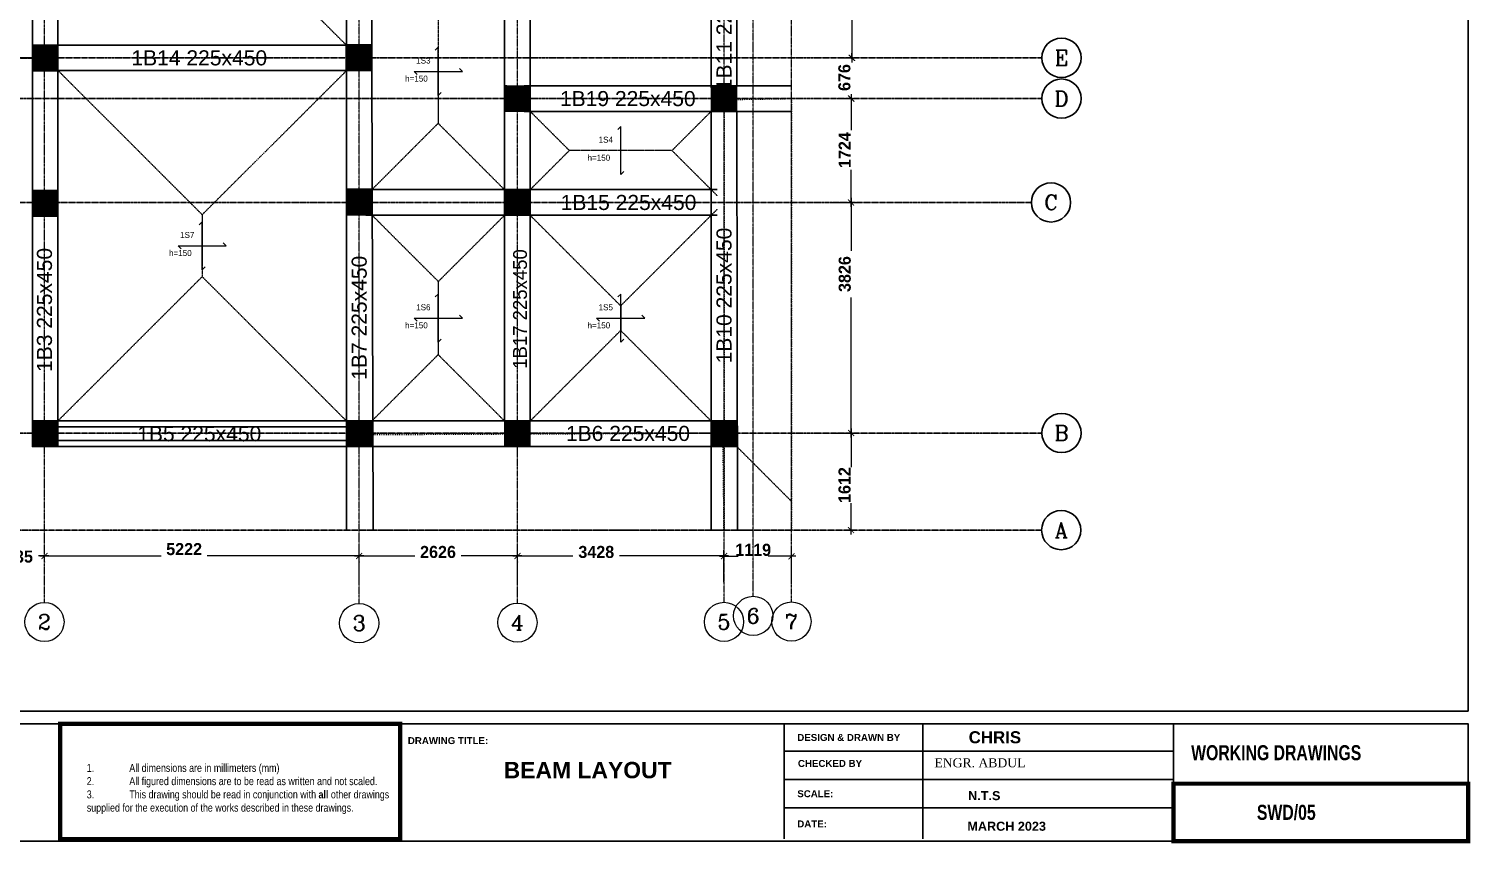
# Model space of a CAD drawing. Header units: inches. Extents: x 23 to 2032867, y 13 to 664695.
# Drawn here: x 1876628 to 1900542, y 347051 to 360565 of the extents above; entities that cross this region are included whole.
import ezdxf
from ezdxf.enums import TextEntityAlignment as Align

# ---------------------------------------------------------------- set-up
doc = ezdxf.new("R2010")
doc.units = ezdxf.units.IN
doc.header["$MEASUREMENT"] = 0
for name, pattern in [('ACAD_ISO03W100', [30, 12, -18]), ('CENTER2', [0.7, 0.5, -0.1, 0, -0.1]), ('DASHDOT2', [0.5, 0.25, -0.125, 0, -0.125]), ('HIDDEN2', [0.1875, 0.125, -0.0625])]:
    doc.linetypes.add(name, pattern=pattern)
for name, color, linetype in [('Annotation - Text', 7, 'Continuous'), ('BEAM', 5, 'Continuous'), ('Dimensioning - General', 7, 'Continuous'), ('dimensions', 1, 'Continuous'), ('F5', 5, 'Continuous')]:
    doc.layers.add(name, color=color, linetype=linetype)
for name, color, linetype, lineweight in [('Axis_1', 8, 'CENTER2', 0), ('Axis_2', 8, 'CENTER2', 0), ('AxisBalloons_1', 150, 'ByLayer', 0), ('AxisBalloons_2', 150, 'ByLayer', 0), ('AxisText_1', 18, 'ByLayer', 0), ('AxisText_2', 18, 'ByLayer', 0), ('ColHatch', 11, 'ByLayer', 0), ('Column', 1, 'ByLayer', 0), ('S-_ANOT----_D', 5, 'ByLayer', 0), ('Slab', 5, 'ByLayer', 0), ('SlabEdge', 5, 'ByLayer', 0), ('SlabText', 5, 'ByLayer', 0), ('SlabYieldLine', 11, 'HIDDEN2', 0)]:
    doc.layers.add(name, color=color, linetype=linetype, lineweight=lineweight)
doc.styles.add('AxisText_1', font='ROMANC', dxfattribs={"height": 50})
doc.styles.add('AxisText_2', font='ROMANC', dxfattribs={"height": 50})
doc.styles.add('City', font='cityb___.ttf', dxfattribs={"height": 200})
doc.styles.add('GENERATED_STYLE_3', font='arialbd.ttf')
doc.styles.add('NEW', font='swisseb.ttf', dxfattribs={"width": 0.75})
doc.styles.add('OLCU', font='TXT', dxfattribs={"height": 50})
doc.styles.add('SIMPLEX8', font='simplexd.shx', dxfattribs={"width": 0.8})
doc.styles.add('SlabText', font='TXT', dxfattribs={"height": 1000})
doc.styles.get("Standard").update_dxf_attribs({"font": 'arial.ttf'})
doc.dimstyles.new('Copy of atus', dxfattribs={"dimtxt": 250, "dimasz": 100, "dimexe": 100, "dimexo": 100, "dimgap": 100, "dimtad": 1, "dimdec": 0, "dimdsep": 46, "dimtxsty": 'City', "dimblk1": 'ARCHTICK', "dimblk2": 'ARCHTICK', "dimsah": 1, "dimcen": 0, "dimdle": 75, "dimclrd": 6, "dimclre": 6, "dimclrt": 5, "dimadec": 0, "dimazin": 0, "dimtfac": 1, "dimtdec": 0, "dimtix": 1, "dimtmove": 2, "dimatfit": 3, "dimldrblk": 'ARCHTICK', "dimfxl": 100, "dimtolj": 1, "dimtzin": 0, "dimlwd": 5, "dimlwe": 5, "dimarcsym": 0})

# ---------------------------------------------------------------- blocks, each defined once
blk = doc.blocks.new('_ArchTick')
at = {"color": 0, "linetype": 'ByBlock', "const_width": 0.15}
blk.add_lwpolyline([(-0.5, -0.5), (0.5, 0.5)], dxfattribs=at)
blk = doc.blocks.new('*D315')
at = {"layer": 'Defpoints', "color": 0, "linetype": 'Continuous', "transparency": 16777216}
for p in [(1876052, 351819), (1876887, 351817), (1876887, 351748)]:
    blk.add_point(p, dxfattribs=at)
at = {"layer": 'Dimensioning - General', "color": 6, "linetype": 'Continuous', "lineweight": 5, "transparency": 16777216}
for p, q in [((1875977, 351817), (1876156, 351817)), ((1876962, 351817), (1876790, 351817))]:
    blk.add_line(p, q, dxfattribs=at)
at = {"layer": 'Dimensioning - General', "color": 6, "lineweight": 5, "transparency": 16777216}
for p, q in [((1876887, 351848), (1876887, 351917)), ((1876052, 351719), (1876052, 351717))]:
    blk.add_line(p, q, dxfattribs=at)
at = {"layer": 'Dimensioning - General', "color": 6, "linetype": 'Continuous', "lineweight": 5, "transparency": 16777216, "xscale": 100, "yscale": 100, "zscale": 100, "rotation": 180}
blk.add_blockref('_ArchTick', (1876052, 351817), dxfattribs=at)
at = {"layer": 'Dimensioning - General', "color": 6, "linetype": 'Continuous', "lineweight": 5, "transparency": 16777216, "xscale": 100, "yscale": 100, "zscale": 100}
blk.add_blockref('_ArchTick', (1876887, 351817), dxfattribs=at)
at = {"layer": 'Dimensioning - General', "color": 5, "linetype": 'Continuous', "lineweight": 20, "transparency": 16777216, "insert": (1876473, 351806), "char_height": 200, "attachment_point": 5, "style": 'City'}
blk.add_mtext('\\A1;835', dxfattribs=at)
blk = doc.blocks.new('*D316')
at = {"layer": 'Defpoints', "color": 0, "linetype": 'Continuous', "transparency": 16777216}
for p in [(1876887, 351819), (1882109, 351817), (1882109, 351281)]:
    blk.add_point(p, dxfattribs=at)
at = {"layer": 'Dimensioning - General', "color": 6, "linetype": 'Continuous', "lineweight": 5, "transparency": 16777216}
for p, q in [((1876812, 351817), (1878822, 351817)), ((1882184, 351817), (1879587, 351817))]:
    blk.add_line(p, q, dxfattribs=at)
at = {"layer": 'Dimensioning - General', "color": 6, "lineweight": 5, "transparency": 16777216}
for p, q in [((1882109, 351381), (1882109, 351917)), ((1876887, 351719), (1876887, 351717))]:
    blk.add_line(p, q, dxfattribs=at)
at = {"layer": 'Dimensioning - General', "color": 6, "linetype": 'Continuous', "lineweight": 5, "transparency": 16777216, "xscale": 100, "yscale": 100, "zscale": 100, "rotation": 180}
blk.add_blockref('_ArchTick', (1876887, 351817), dxfattribs=at)
at = {"layer": 'Dimensioning - General', "color": 6, "linetype": 'Continuous', "lineweight": 5, "transparency": 16777216, "xscale": 100, "yscale": 100, "zscale": 100}
blk.add_blockref('_ArchTick', (1882109, 351817), dxfattribs=at)
at = {"layer": 'Dimensioning - General', "color": 5, "linetype": 'Continuous', "lineweight": 20, "transparency": 16777216, "insert": (1879205, 351930), "char_height": 200, "attachment_point": 5, "style": 'City'}
blk.add_mtext('\\A1;5222', dxfattribs=at)
blk = doc.blocks.new('*D317')
at = {"layer": 'Defpoints', "color": 0, "linetype": 'Continuous', "transparency": 16777216}
for p in [(1882109, 351819), (1884735, 351817), (1884735, 351281)]:
    blk.add_point(p, dxfattribs=at)
at = {"layer": 'Dimensioning - General', "color": 6, "linetype": 'Continuous', "lineweight": 5, "transparency": 16777216}
for p, q in [((1882034, 351817), (1883033, 351817)), ((1884810, 351817), (1883802, 351817))]:
    blk.add_line(p, q, dxfattribs=at)
at = {"layer": 'Dimensioning - General', "color": 6, "lineweight": 5, "transparency": 16777216}
for p, q in [((1884735, 351381), (1884735, 351917)), ((1882109, 351719), (1882109, 351717))]:
    blk.add_line(p, q, dxfattribs=at)
at = {"layer": 'Dimensioning - General', "color": 6, "linetype": 'Continuous', "lineweight": 5, "transparency": 16777216, "xscale": 100, "yscale": 100, "zscale": 100, "rotation": 180}
blk.add_blockref('_ArchTick', (1882109, 351817), dxfattribs=at)
at = {"layer": 'Dimensioning - General', "color": 6, "linetype": 'Continuous', "lineweight": 5, "transparency": 16777216, "xscale": 100, "yscale": 100, "zscale": 100}
blk.add_blockref('_ArchTick', (1884735, 351817), dxfattribs=at)
at = {"layer": 'Dimensioning - General', "color": 5, "linetype": 'Continuous', "lineweight": 20, "transparency": 16777216, "insert": (1883417, 351883), "char_height": 200, "attachment_point": 5, "style": 'City'}
blk.add_mtext('\\A1;2626', dxfattribs=at)
blk = doc.blocks.new('*D318')
at = {"layer": 'Defpoints', "color": 0, "linetype": 'Continuous', "transparency": 16777216}
for p in [(1884735, 351819), (1888162, 351817), (1888162, 351281)]:
    blk.add_point(p, dxfattribs=at)
at = {"layer": 'Dimensioning - General', "color": 6, "linetype": 'Continuous', "lineweight": 5, "transparency": 16777216}
for p, q in [((1884660, 351817), (1885656, 351817)), ((1888237, 351817), (1886430, 351817))]:
    blk.add_line(p, q, dxfattribs=at)
at = {"layer": 'Dimensioning - General', "color": 6, "lineweight": 5, "transparency": 16777216}
for p, q in [((1888162, 351381), (1888162, 351917)), ((1884735, 351719), (1884735, 351717))]:
    blk.add_line(p, q, dxfattribs=at)
at = {"layer": 'Dimensioning - General', "color": 6, "linetype": 'Continuous', "lineweight": 5, "transparency": 16777216, "xscale": 100, "yscale": 100, "zscale": 100, "rotation": 180}
blk.add_blockref('_ArchTick', (1884735, 351817), dxfattribs=at)
at = {"layer": 'Dimensioning - General', "color": 6, "linetype": 'Continuous', "lineweight": 5, "transparency": 16777216, "xscale": 100, "yscale": 100, "zscale": 100}
blk.add_blockref('_ArchTick', (1888162, 351817), dxfattribs=at)
at = {"layer": 'Dimensioning - General', "color": 5, "linetype": 'Continuous', "lineweight": 20, "transparency": 16777216, "insert": (1886043, 351883), "char_height": 200, "attachment_point": 5, "style": 'City'}
blk.add_mtext('\\A1;3428', dxfattribs=at)
blk = doc.blocks.new('*D319')
at = {"layer": 'Defpoints', "color": 0, "linetype": 'Continuous', "transparency": 16777216}
for p in [(1888162, 351817), (1889281, 351812), (1889281, 351281)]:
    blk.add_point(p, dxfattribs=at)
at = {"layer": 'Dimensioning - General', "color": 6, "linetype": 'Continuous', "lineweight": 5, "transparency": 16777216}
for p, q in [((1888087, 351812), (1888397, 351812)), ((1889356, 351812), (1888895, 351812))]:
    blk.add_line(p, q, dxfattribs=at)
at = {"layer": 'Dimensioning - General', "color": 6, "lineweight": 5, "transparency": 16777216}
for p, q in [((1889281, 351381), (1889281, 351912)), ((1888162, 351717), (1888162, 351712))]:
    blk.add_line(p, q, dxfattribs=at)
at = {"layer": 'Dimensioning - General', "color": 6, "linetype": 'Continuous', "lineweight": 5, "transparency": 16777216, "xscale": 100, "yscale": 100, "zscale": 100, "rotation": 180}
blk.add_blockref('_ArchTick', (1888162, 351812), dxfattribs=at)
at = {"layer": 'Dimensioning - General', "color": 6, "linetype": 'Continuous', "lineweight": 5, "transparency": 16777216, "xscale": 100, "yscale": 100, "zscale": 100}
blk.add_blockref('_ArchTick', (1889281, 351812), dxfattribs=at)
at = {"layer": 'Dimensioning - General', "color": 5, "linetype": 'Continuous', "lineweight": 20, "transparency": 16777216, "insert": (1888646, 351918), "char_height": 200, "attachment_point": 5, "style": 'City'}
blk.add_mtext('\\A1;1119', dxfattribs=at)
blk = doc.blocks.new('*D226')
at = {"layer": 'Defpoints', "color": 0, "linetype": 'Continuous', "transparency": 16777216}
for p in [(1889974, 362034), (1890289, 362034), (1890038, 360083)]:
    blk.add_point(p, dxfattribs=at)
at = {"layer": 'Dimensioning - General', "color": 6, "linetype": 'Continuous', "lineweight": 5, "transparency": 16777216}
for p, q in [((1890289, 362109), (1890289, 361395)), ((1890289, 360008), (1890289, 360822))]:
    blk.add_line(p, q, dxfattribs=at)
at = {"layer": 'Dimensioning - General', "color": 6, "lineweight": 5, "transparency": 16777216}
for p, q in [((1890074, 362034), (1890389, 362034)), ((1890138, 360083), (1890389, 360083))]:
    blk.add_line(p, q, dxfattribs=at)
at = {"layer": 'Dimensioning - General', "color": 6, "linetype": 'Continuous', "lineweight": 5, "transparency": 16777216, "xscale": 100, "yscale": 100, "zscale": 100}
for p, rotation in [((1890289, 362034), 90), ((1890289, 360083), 270)]:
    blk.add_blockref('_ArchTick', p, dxfattribs=dict(at, rotation=rotation))
at = {"layer": 'Dimensioning - General', "color": 5, "linetype": 'Continuous', "lineweight": 20, "transparency": 16777216, "insert": (1890289, 361108), "char_height": 200, "attachment_point": 5, "rotation": 90, "style": 'City'}
blk.add_mtext('\\A1;1951', dxfattribs=at)
blk = doc.blocks.new('*D227')
at = {"layer": 'Defpoints', "color": 0, "linetype": 'Continuous', "transparency": 16777216}
for p in [(1889949, 359407), (1890271, 359407), (1889923, 357683)]:
    blk.add_point(p, dxfattribs=at)
at = {"layer": 'Dimensioning - General', "color": 6, "linetype": 'Continuous', "lineweight": 5, "transparency": 16777216}
for p, q in [((1890271, 359482), (1890271, 358882)), ((1890271, 357608), (1890271, 358223))]:
    blk.add_line(p, q, dxfattribs=at)
at = {"layer": 'Dimensioning - General', "color": 6, "lineweight": 5, "transparency": 16777216}
for p, q in [((1890049, 359407), (1890371, 359407)), ((1890023, 357683), (1890371, 357683))]:
    blk.add_line(p, q, dxfattribs=at)
at = {"layer": 'Dimensioning - General', "color": 6, "linetype": 'Continuous', "lineweight": 5, "transparency": 16777216, "xscale": 100, "yscale": 100, "zscale": 100}
for p, rotation in [((1890271, 359407), 90), ((1890271, 357683), 270)]:
    blk.add_blockref('_ArchTick', p, dxfattribs=dict(at, rotation=rotation))
at = {"layer": 'Dimensioning - General', "color": 5, "linetype": 'Continuous', "lineweight": 20, "transparency": 16777216, "insert": (1890164, 358552), "char_height": 200, "attachment_point": 5, "rotation": 90, "style": 'City'}
blk.add_mtext('\\A1;1724', dxfattribs=at)
blk = doc.blocks.new('*D228')
at = {"layer": 'Defpoints', "color": 0, "linetype": 'Continuous', "transparency": 16777216}
for p in [(1889913, 353857), (1890271, 353857), (1890113, 352246)]:
    blk.add_point(p, dxfattribs=at)
at = {"layer": 'Dimensioning - General', "color": 6, "lineweight": 5, "transparency": 16777216}
for p, q in [((1890013, 353857), (1890371, 353857)), ((1890213, 352246), (1890371, 352246))]:
    blk.add_line(p, q, dxfattribs=at)
at = {"layer": 'Dimensioning - General', "color": 6, "linetype": 'Continuous', "lineweight": 5, "transparency": 16777216}
for p, q in [((1890271, 353932), (1890271, 353292)), ((1890271, 352171), (1890271, 352696))]:
    blk.add_line(p, q, dxfattribs=at)
at = {"layer": 'Dimensioning - General', "color": 6, "linetype": 'Continuous', "lineweight": 5, "transparency": 16777216, "xscale": 100, "yscale": 100, "zscale": 100}
for p, rotation in [((1890271, 353857), 90), ((1890271, 352246), 270)]:
    blk.add_blockref('_ArchTick', p, dxfattribs=dict(at, rotation=rotation))
at = {"layer": 'Dimensioning - General', "color": 5, "linetype": 'Continuous', "lineweight": 20, "transparency": 16777216, "insert": (1890163, 352994), "char_height": 200, "attachment_point": 5, "rotation": 90, "style": 'City'}
blk.add_mtext('\\A1;1612', dxfattribs=at)
blk = doc.blocks.new('*D229')
at = {"layer": 'Defpoints', "color": 0, "linetype": 'Continuous', "transparency": 16777216}
for p in [(1889818, 357683), (1890271, 357683), (1889979, 353857)]:
    blk.add_point(p, dxfattribs=at)
at = {"layer": 'Dimensioning - General', "color": 6, "lineweight": 5, "transparency": 16777216}
for p, q in [((1889918, 357683), (1890371, 357683)), ((1890079, 353857), (1890371, 353857))]:
    blk.add_line(p, q, dxfattribs=at)
at = {"layer": 'Dimensioning - General', "color": 6, "linetype": 'Continuous', "lineweight": 5, "transparency": 16777216}
for p, q in [((1890271, 357758), (1890271, 356882)), ((1890271, 353782), (1890271, 356109))]:
    blk.add_line(p, q, dxfattribs=at)
at = {"layer": 'Dimensioning - General', "color": 6, "linetype": 'Continuous', "lineweight": 5, "transparency": 16777216, "xscale": 100, "yscale": 100, "zscale": 100}
for p, rotation in [((1890271, 357683), 90), ((1890271, 353857), 270)]:
    blk.add_blockref('_ArchTick', p, dxfattribs=dict(at, rotation=rotation))
at = {"layer": 'Dimensioning - General', "color": 5, "linetype": 'Continuous', "lineweight": 20, "transparency": 16777216, "insert": (1890166, 356495), "char_height": 200, "attachment_point": 5, "rotation": 90, "style": 'City'}
blk.add_mtext('\\A1;3826', dxfattribs=at)
blk = doc.blocks.new('*D230')
at = {"layer": 'Defpoints', "color": 0, "linetype": 'Continuous', "transparency": 16777216}
for p in [(1889963, 360083), (1890279, 360083), (1890050, 359407)]:
    blk.add_point(p, dxfattribs=at)
at = {"layer": 'Dimensioning - General', "color": 6, "linetype": 'Continuous', "lineweight": 5, "transparency": 16777216}
for p, q in [((1890279, 360158), (1890279, 360066)), ((1890279, 359332), (1890279, 359447))]:
    blk.add_line(p, q, dxfattribs=at)
at = {"layer": 'Dimensioning - General', "color": 6, "lineweight": 5, "transparency": 16777216}
for p, q in [((1890063, 360083), (1890379, 360083)), ((1890150, 359407), (1890379, 359407))]:
    blk.add_line(p, q, dxfattribs=at)
at = {"layer": 'Dimensioning - General', "color": 6, "linetype": 'Continuous', "lineweight": 5, "transparency": 16777216, "xscale": 100, "yscale": 100, "zscale": 100}
for p, rotation in [((1890279, 360083), 90), ((1890279, 359407), 270)]:
    blk.add_blockref('_ArchTick', p, dxfattribs=dict(at, rotation=rotation))
at = {"layer": 'Dimensioning - General', "color": 5, "linetype": 'Continuous', "lineweight": 20, "transparency": 16777216, "insert": (1890160, 359756), "char_height": 200, "attachment_point": 5, "rotation": 90, "style": 'City'}
blk.add_mtext('\\A1;676', dxfattribs=at)

msp = doc.modelspace()

# ---------------------------------------------------------------- hatches: boundary and pattern name
h = msp.add_hatch()
h.set_pattern_fill('ANSI31', color=1)
h.set_pattern_definition([(45, (-444386.86217, 567160.438), (-0.088388347648, 0.088388347648), [])])
edge = h.paths.add_edge_path()
edge.add_line((1877112.514, 360295.518), (1876687.014, 360295.518))
edge.add_line((1876687.014, 360295.518), (1876687.014, 359868.571))
edge.add_line((1876687.014, 359868.571), (1877112.014, 359870.018))
edge.add_line((1877112.014, 359870.018), (1877112.014, 360295.518))
h = msp.add_hatch()
h.set_pattern_fill('ANSI31', color=1)
h.set_pattern_definition([(45, (-439177.95017, 567162.38503), (-0.088388347648, 0.088388347648), [])])
edge = h.paths.add_edge_path()
edge.add_line((1882321.426, 360297.465), (1881895.926, 360297.465))
edge.add_line((1881895.926, 360297.465), (1881895.926, 359870.518))
edge.add_line((1881895.926, 359870.518), (1882320.926, 359871.965))
edge.add_line((1882320.926, 359871.965), (1882320.926, 360297.465))
h = msp.add_hatch()
h.set_pattern_fill('ANSI31', color=1)
h.set_pattern_definition([(45, (-436551.6995, 566481.78328), (-0.088388347648, 0.088388347648), [])])
edge = h.paths.add_edge_path()
edge.add_line((1884947.677, 359616.864), (1884522.177, 359616.864))
edge.add_line((1884522.177, 359616.864), (1884522.177, 359189.917))
edge.add_line((1884522.177, 359189.917), (1884947.177, 359191.364))
edge.add_line((1884947.177, 359191.364), (1884947.177, 359616.864))
h = msp.add_hatch()
h.set_pattern_fill('ANSI31', color=1)
h.set_pattern_definition([(45, (-433124.13017, 566486.42903), (-0.088388347648, 0.088388347648), [])])
edge = h.paths.add_edge_path()
edge.add_line((1888375.246, 359621.509), (1887949.746, 359621.509))
edge.add_line((1887949.746, 359621.509), (1887949.746, 359194.562))
edge.add_line((1887949.746, 359194.562), (1888374.746, 359196.009))
edge.add_line((1888374.746, 359196.009), (1888374.746, 359621.509))
h = msp.add_hatch()
h.set_pattern_fill('ANSI31', color=1)
h.set_pattern_definition([(45, (-444386.86217, 564748.73981), (-0.088388347648, 0.088388347648), [])])
edge = h.paths.add_edge_path()
edge.add_line((1877112.514, 357883.82), (1876687.014, 357883.82))
edge.add_line((1876687.014, 357883.82), (1876687.014, 357456.873))
edge.add_line((1876687.014, 357456.873), (1877112.014, 357458.32))
edge.add_line((1877112.014, 357458.32), (1877112.014, 357883.82))
at = {"linetype": 'Continuous'}
h = msp.add_hatch(dxfattribs=at)
h.set_pattern_fill('ANSI31', color=1)
h.set_pattern_definition([(45, (1780071.10932, 391353.39265), (-0.08838834765, 0.08838834765), [])])
h.paths.add_polyline_path([(1877012.014, 357795.793), (1877010.697, 357570.793), (1876787.014, 357570.793), (1876787.014, 357794.547)])
h = msp.add_hatch()
h.set_pattern_fill('ANSI31', color=1)
h.set_pattern_definition([(45, (-439177.45017, 564766.14227), (-0.088388347648, 0.088388347648), [])])
edge = h.paths.add_edge_path()
edge.add_line((1882321.926, 357901.223), (1881896.426, 357901.223))
edge.add_line((1881896.426, 357901.223), (1881896.426, 357474.275))
edge.add_line((1881896.426, 357474.275), (1882321.426, 357475.723))
edge.add_line((1882321.426, 357475.723), (1882321.426, 357901.223))
h = msp.add_hatch(dxfattribs=at)
h.set_pattern_fill('ANSI31', color=1)
h.set_pattern_definition([(45, (1785280.52132, 391353.39265), (-0.08838834765, 0.08838834765), [])])
h.paths.add_polyline_path([(1882221.426, 357795.793), (1882220.109, 357570.793), (1881996.426, 357570.793), (1881996.426, 357794.547)])
h = msp.add_hatch()
h.set_pattern_fill('ANSI31', color=1)
h.set_pattern_definition([(45, (-436551.7, 564762.66003), (-0.088388347648, 0.088388347648), [])])
edge = h.paths.add_edge_path()
edge.add_line((1884947.676, 357897.74), (1884522.176, 357897.74))
edge.add_line((1884522.176, 357897.74), (1884522.176, 357470.793))
edge.add_line((1884522.176, 357470.793), (1884947.176, 357472.24))
edge.add_line((1884947.176, 357472.24), (1884947.176, 357897.74))
h = msp.add_hatch(dxfattribs=at)
h.set_pattern_fill('ANSI31', color=1)
h.set_pattern_definition([(45, (1787906.27132, 391353.39265), (-0.08838834765, 0.08838834765), [])])
h.paths.add_polyline_path([(1884847.176, 357795.793), (1884845.859, 357570.793), (1884622.176, 357570.793), (1884622.176, 357794.547)])
h = msp.add_hatch()
h.set_pattern_fill('ANSI31', color=1)
h.set_pattern_definition([(45, (-444386.86217, 560924.73803), (-0.088388347648, 0.088388347648), [])])
edge = h.paths.add_edge_path()
edge.add_line((1877112.514, 354059.818), (1876687.014, 354059.818))
edge.add_line((1876687.014, 354059.818), (1876687.014, 353632.871))
edge.add_line((1876687.014, 353632.871), (1877112.014, 353634.318))
edge.add_line((1877112.014, 353634.318), (1877112.014, 354059.818))
h = msp.add_hatch(dxfattribs=at)
h.set_pattern_fill('ANSI31', color=1)
h.set_pattern_definition([(45, (1780071.10932, 387514.97065), (-0.08838834765, 0.08838834765), [])])
h.paths.add_polyline_path([(1877012.014, 353957.371), (1877010.697, 353732.371), (1876787.014, 353732.371), (1876787.014, 353956.125)])
h = msp.add_hatch()
h.set_pattern_fill('ANSI31', color=1)
h.set_pattern_definition([(45, (-439177.45017, 560924.23803), (-0.088388347648, 0.088388347648), [])])
edge = h.paths.add_edge_path()
edge.add_line((1882321.926, 354059.318), (1881896.426, 354059.318))
edge.add_line((1881896.426, 354059.318), (1881896.426, 353632.371))
edge.add_line((1881896.426, 353632.371), (1882321.426, 353633.818))
edge.add_line((1882321.426, 353633.818), (1882321.426, 354059.318))
h = msp.add_hatch(dxfattribs=at)
h.set_pattern_fill('ANSI31', color=1)
h.set_pattern_definition([(45, (1785280.52132, 387514.97065), (-0.08838834765, 0.08838834765), [])])
h.paths.add_polyline_path([(1882221.426, 353957.371), (1882220.109, 353732.371), (1881996.426, 353732.371), (1881996.426, 353956.125)])
h = msp.add_hatch()
h.set_pattern_fill('ANSI31', color=1)
h.set_pattern_definition([(45, (-436552.8478, 560923.97452), (-0.088388347648, 0.088388347648), [])])
edge = h.paths.add_edge_path()
edge.add_line((1884946.529, 354059.055), (1884521.029, 354059.055))
edge.add_line((1884521.029, 354059.055), (1884521.029, 353632.108))
edge.add_line((1884521.029, 353632.108), (1884946.029, 353633.555))
edge.add_line((1884946.029, 353633.555), (1884946.028, 354059.055))
h = msp.add_hatch()
h.set_pattern_fill('ANSI31', color=1)
h.set_pattern_definition([(45, (-433124.13017, 560924.23803), (-0.088388347648, 0.088388347648), [])])
edge = h.paths.add_edge_path()
edge.add_line((1888375.246, 354059.318), (1887949.746, 354059.318))
edge.add_line((1887949.746, 354059.318), (1887949.746, 353632.371))
edge.add_line((1887949.746, 353632.371), (1888374.746, 353633.818))
edge.add_line((1888374.746, 353633.818), (1888374.746, 354059.318))
h = msp.add_hatch(dxfattribs=at)
h.set_pattern_fill('ANSI31', color=1)
h.set_pattern_definition([(45, (1791333.84132, 387514.97065), (-0.08838834765, 0.08838834765), [])])
h.paths.add_polyline_path([(1888274.746, 353957.371), (1888273.429, 353732.371), (1888049.746, 353732.371), (1888049.746, 353956.125)])

# ---------------------------------------------------------------- linework, layer by layer
at = {"lineweight": 9}
msp.add_line((1870776.286, 349032.66), (1877148.92, 349032.66), dxfattribs=at)
for p, q in [((1882789.044, 349032.66), (1900507.427, 349032.66)), ((1895618.442, 348038.149), (1895618.442, 349032.66)), ((1889161.678, 348580.098), (1895618.442, 348580.098)), ((1889161.678, 348108.873), (1895618.442, 348108.873)), ((1889161.678, 347637.648), (1895618.442, 347637.648)), ((1880592.242, 347121.36), (1882789.044, 347121.36))]:
    msp.add_line(p, q)
at = {"color": 0}
for points in [[(1877112.514, 360295.518), (1876687.014, 360295.518), (1876687.014, 359868.571), (1877112.014, 359870.018), (1877112.014, 360295.518)], [(1882321.426, 360297.465), (1881895.926, 360297.465), (1881895.926, 359870.518), (1882320.926, 359871.965), (1882320.926, 360297.465)], [(1877112.514, 357883.82), (1876687.014, 357883.82), (1876687.014, 357456.873), (1877112.014, 357458.32), (1877112.014, 357883.82)], [(1882321.926, 357901.223), (1881896.426, 357901.223), (1881896.426, 357474.275), (1882321.426, 357475.723), (1882321.426, 357901.223)], [(1884947.676, 357897.74), (1884522.176, 357897.74), (1884522.176, 357470.793), (1884947.176, 357472.24), (1884947.176, 357897.74)], [(1877112.514, 354059.818), (1876687.014, 354059.818), (1876687.014, 353632.871), (1877112.014, 353634.318), (1877112.014, 354059.818)], [(1882321.926, 354059.318), (1881896.426, 354059.318), (1881896.426, 353632.371), (1882321.426, 353633.818), (1882321.426, 354059.318)], [(1888375.246, 354059.318), (1887949.746, 354059.318), (1887949.746, 353632.371), (1888374.746, 353633.818), (1888374.746, 354059.318)]]:
    msp.add_lwpolyline(points, dxfattribs=at)
at = {"color": 0, "linetype": 'ACAD_ISO03W100'}
for points in [[(1888162.246, 359389.253), (1889280.776, 359407.062), (1889280.776, 352245.793), (1888162.246, 352245.793), (1888162.246, 359407.062)], [(1882108.926, 353830.908), (1888145.797, 353857.371), (1888162.246, 352245.793), (1882108.926, 352245.793)]]:
    msp.add_lwpolyline(points, dxfattribs=at)
at = {"linetype": 'Continuous'}
for points in [[(1877012.014, 357795.793), (1877010.697, 357570.793), (1876787.014, 357570.793), (1876787.014, 357794.547), (1877012.014, 357795.793)], [(1882221.426, 357795.793), (1882220.109, 357570.793), (1881996.426, 357570.793), (1881996.426, 357794.547), (1882221.426, 357795.793)], [(1884847.176, 357795.793), (1884845.859, 357570.793), (1884622.176, 357570.793), (1884622.176, 357794.547), (1884847.176, 357795.793)], [(1877012.014, 353957.371), (1877010.697, 353732.371), (1876787.014, 353732.371), (1876787.014, 353956.125), (1877012.014, 353957.371)], [(1882221.426, 353957.371), (1882220.109, 353732.371), (1881996.426, 353732.371), (1881996.426, 353956.125), (1882221.426, 353957.371)], [(1888274.746, 353957.371), (1888273.429, 353732.371), (1888049.746, 353732.371), (1888049.746, 353956.125), (1888274.746, 353957.371)]]:
    msp.add_lwpolyline(points, dxfattribs=at)
msp.add_lwpolyline([(1900507.427, 347086.368), (1864607.998, 347086.368), (1864617.345, 349032.66), (1900507.427, 349032.66)], close=True)
at = {"const_width": 69.984}
for points in [[(1877148.92, 349032.66), (1882789.044, 349032.66), (1882789.044, 347121.36), (1877148.92, 347121.36)], [(1895618.442, 348038.149), (1900507.427, 348038.149), (1900507.427, 347086.368), (1895618.442, 347086.368)]]:
    msp.add_lwpolyline(points, close=True, dxfattribs=at)
at = {"layer": 'Axis_1', "color": 0, "lineweight": -3}
for p, q in [((1871996.283, 360083.018), (1893436.926, 360083.018)), ((1871996.283, 359407.062), (1893436.926, 359407.062)), ((1871880.466, 357683.293), (1893262.876, 357683.293)), ((1871996.283, 353857.371), (1893436.926, 353857.371)), ((1872174.372, 352245.793), (1893432.206, 352245.793))]:
    msp.add_line(p, q, dxfattribs=at)
at = {"layer": 'Axis_2', "color": 7}
for p, q in [((1876887.014, 351047.137), (1876887.014, 369122.029)), ((1882108.926, 351027.069), (1882108.926, 369122.889)), ((1884734.676, 351036.675), (1884734.676, 369030.109)), ((1888162.246, 351048.453), (1888162.246, 369120.719)), ((1888646.426, 351148.302), (1888646.426, 369010.839)), ((1889280.776, 351053.805), (1889280.776, 369059.509))]:
    msp.add_line(p, q, dxfattribs=at)
at = {"layer": 'AxisBalloons_1', "color": 0, "lineweight": -3}
for centre in [(1893761.926, 360083.018), (1893761.926, 359407.062), (1893587.876, 357683.293), (1893761.926, 353857.371), (1893757.206, 352245.793)]:
    msp.add_circle(centre, 325, dxfattribs=at)
at = {"layer": 'AxisBalloons_2', "color": 7}
for centre in [(1888646.426, 350823.302), (1876887.014, 350722.137), (1882108.926, 350702.069), (1884734.676, 350711.675), (1888162.246, 350723.453), (1889280.776, 350728.805)]:
    msp.add_circle(centre, 325, dxfattribs=at)
at = {"layer": 'BEAM', "linetype": 'Continuous', "lineweight": 30}
for p, q in [((1881896.426, 360296.018), (1881896.426, 367531.439)), ((1882321.426, 359407.062), (1882321.426, 367106.939)), ((1876687.014, 359407.062), (1876687.014, 366292.399)), ((1877112.014, 360296.018), (1877112.014, 365867.399)), ((1884522.176, 357895.793), (1884522.176, 361921.569)), ((1884947.176, 357895.793), (1884947.176, 361921.569)), ((1888374.746, 359619.562), (1888374.746, 361921.569)), ((1887949.746, 359619.562), (1887949.746, 361821.069)), ((1877112.514, 360295.518), (1881895.926, 360295.518)), ((1876687.014, 353632.871), (1876687.014, 359970.518)), ((1882343.28, 352245.793), (1882321.426, 359970.518)), ((1877112.014, 354057.371), (1877112.014, 359870.018)), ((1877112.514, 359870.518), (1881895.926, 359870.518)), ((1881896.426, 353955.467), (1881896.426, 359870.018)), ((1884847.176, 359619.562), (1888049.746, 359619.562)), ((1886541.308, 359619.562), (1889280.776, 359619.562)), ((1884847.176, 359194.562), (1888049.746, 359194.562)), ((1886541.308, 359194.562), (1889280.776, 359194.562)), ((1887949.746, 352245.793), (1887949.746, 359194.562)), ((1888387.55, 352245.975), (1888374.928, 359194.562)), ((1882221.426, 357895.793), (1884522.176, 357895.793)), ((1884947.176, 357895.793), (1888049.746, 357895.793)), ((1884947.176, 357795.793), (1884947.176, 357833.287)), ((1884522.176, 354057.371), (1884522.176, 357570.793)), ((1884947.176, 354057.371), (1884947.176, 357570.793)), ((1882221.426, 357470.793), (1888049.746, 357470.793)), ((1881896.426, 352245.793), (1881896.426, 355253.319)), ((1877012.014, 353957.371), (1881996.426, 353957.371)), ((1877112.014, 354057.371), (1881896.426, 354057.371)), ((1882221.426, 354057.371), (1888049.746, 354057.371)), ((1876787.014, 353732.371), (1882221.426, 353732.371)), ((1876687.514, 353632.371), (1882221.426, 353632.371)), ((1881996.426, 353632.371), (1888274.746, 353632.371))]:
    msp.add_line(p, q, dxfattribs=at)
for centre, start, end in [((1877112.514, 360296.018), 180, 270), ((1881895.926, 360296.018), 270, 0), ((1877112.514, 359870.018), 90, 180), ((1881895.926, 359870.018), 0, 90), ((1876687.514, 353632.871), 180, 270)]:
    msp.add_arc(centre, 0.5, start, end, dxfattribs=at)
at = {"layer": 'ColHatch', "linetype": 'Continuous'}
for p, q in [((1881996.426, 360153.08), (1882038.865, 360195.518)), ((1881996.426, 360082.369), (1882109.575, 360195.518)), ((1881996.426, 360011.658), (1882180.286, 360195.518)), ((1882025.997, 359970.518), (1882221.426, 360165.948)), ((1882096.707, 359970.518), (1882221.426, 360095.237)), ((1882167.418, 359970.518), (1882221.426, 360024.526)), ((1884622.176, 359455.428), (1884686.311, 359519.562)), ((1884622.176, 359384.717), (1884757.021, 359519.562)), ((1884622.176, 359314.006), (1884827.732, 359519.562)), ((1884673.443, 359294.562), (1884847.176, 359468.296)), ((1888049.746, 359488.885), (1888080.423, 359519.562)), ((1888049.746, 359418.174), (1888151.134, 359519.562)), ((1888049.746, 359347.464), (1888221.845, 359519.562)), ((1888067.555, 359294.562), (1888274.746, 359501.753)), ((1884744.153, 359294.562), (1884847.176, 359397.585)), ((1888138.266, 359294.562), (1888274.746, 359431.042)), ((1888208.977, 359294.562), (1888274.746, 359360.332)), ((1876797.845, 357570.793), (1876999.514, 357772.463)), ((1881996.426, 357748.917), (1882043.303, 357795.793)), ((1881996.426, 357678.206), (1882114.013, 357795.793)), ((1881996.426, 357607.495), (1882184.724, 357795.793)), ((1882030.435, 357570.793), (1882221.426, 357761.785)), ((1884622.176, 357758.371), (1884659.598, 357795.793)), ((1884622.176, 357687.661), (1884730.309, 357795.793)), ((1884622.176, 357616.95), (1884801.019, 357795.793)), ((1884646.73, 357570.793), (1884847.176, 357771.239)), ((1876868.555, 357570.793), (1876999.514, 357701.752)), ((1876939.266, 357570.793), (1876999.514, 357631.042)), ((1882101.146, 357570.793), (1882221.426, 357691.074)), ((1882171.856, 357570.793), (1882221.426, 357620.363)), ((1884717.441, 357570.793), (1884847.176, 357700.529)), ((1884788.151, 357570.793), (1884847.176, 357629.818)), ((1876774.514, 353941.218), (1876803.167, 353969.871)), ((1876774.514, 353870.508), (1876873.878, 353969.871)), ((1876774.514, 353799.797), (1876944.589, 353969.871)), ((1876790.299, 353744.871), (1876999.514, 353954.086)), ((1882022.89, 353744.871), (1882221.426, 353943.408)), ((1884622.176, 353939.995), (1884652.053, 353969.871)), ((1884622.176, 353869.284), (1884722.763, 353969.871)), ((1884622.176, 353798.573), (1884793.474, 353969.871)), ((1884639.185, 353744.871), (1884847.176, 353952.863)), ((1888049.746, 353902.741), (1888116.876, 353969.871)), ((1888049.746, 353832.031), (1888187.587, 353969.871)), ((1888049.746, 353761.32), (1888258.297, 353969.871)), ((1876861.01, 353744.871), (1876999.514, 353883.375)), ((1876931.721, 353744.871), (1876999.514, 353812.665)), ((1882093.6, 353744.871), (1882221.426, 353872.697)), ((1882164.311, 353744.871), (1882221.426, 353801.986)), ((1884709.895, 353744.871), (1884847.176, 353882.152)), ((1884780.606, 353744.871), (1884847.176, 353811.441)), ((1888104.008, 353744.871), (1888274.746, 353915.609)), ((1888174.719, 353744.871), (1888274.746, 353844.899)), ((1888245.429, 353744.871), (1888274.746, 353774.188))]:
    msp.add_line(p, q, dxfattribs=at)
at = {"layer": 'Column'}
for p, q in [((1882221.426, 360195.518), (1881996.426, 360195.518)), ((1881996.426, 360195.518), (1881996.426, 359970.518)), ((1882221.426, 359970.518), (1882221.426, 360195.518)), ((1881996.426, 359970.518), (1882221.426, 359970.518)), ((1884847.176, 359519.562), (1884622.176, 359519.562)), ((1884622.176, 359519.562), (1884622.176, 359294.562)), ((1884847.176, 359294.562), (1884847.176, 359519.562)), ((1888274.746, 359519.562), (1888049.746, 359519.562)), ((1888049.746, 359519.562), (1888049.746, 359294.562)), ((1888274.746, 359294.562), (1888274.746, 359519.562)), ((1888049.746, 359294.562), (1888274.746, 359294.562)), ((1876999.514, 357570.793), (1876999.514, 357795.793)), ((1882221.426, 357795.793), (1881996.426, 357795.793)), ((1881996.426, 357795.793), (1881996.426, 357570.793)), ((1882221.426, 357570.793), (1882221.426, 357795.793)), ((1884847.176, 357795.793), (1884622.176, 357795.793)), ((1884622.176, 357795.793), (1884622.176, 357570.793)), ((1884847.176, 357570.793), (1884847.176, 357795.793)), ((1876774.514, 357570.793), (1876999.514, 357570.793)), ((1881996.426, 357570.793), (1882221.426, 357570.793)), ((1884622.176, 357570.793), (1884847.176, 357570.793)), ((1876999.514, 353969.871), (1876774.514, 353969.871)), ((1876774.514, 353969.871), (1876774.514, 353744.871)), ((1876999.514, 353744.871), (1876999.514, 353969.871)), ((1881996.426, 353969.871), (1881996.426, 353744.871)), ((1882221.426, 353744.871), (1882221.426, 353969.871)), ((1884847.176, 353969.871), (1884622.176, 353969.871)), ((1884622.176, 353969.871), (1884622.176, 353744.871)), ((1888274.746, 353969.871), (1888049.746, 353969.871)), ((1888049.746, 353969.871), (1888049.746, 353744.871)), ((1888274.746, 353744.871), (1888274.746, 353969.871)), ((1876774.514, 353744.871), (1876999.514, 353744.871)), ((1881996.426, 353744.871), (1882221.426, 353744.871)), ((1888049.746, 353744.871), (1888274.746, 353744.871))]:
    msp.add_line(p, q, dxfattribs=at)
at = {"layer": 'dimensions', "color": 7}
msp.add_lwpolyline([(1900507.427, 349241.756), (1864607.998, 349241.756), (1864607.998, 371058.807), (1900507.427, 371058.807)], close=True, dxfattribs=at)
at = {"layer": 'F5', "color": 0, "lineweight": -2}
for p, q in [((1889161.678, 347121.36), (1889161.678, 349032.66)), ((1891458.656, 349032.66), (1891458.656, 347121.36))]:
    msp.add_line(p, q, dxfattribs=at)
at = {"layer": 'Slab', "linetype": 'Continuous'}
for p, q in [((1883372.306, 360209.185), (1883421.806, 360258.682)), ((1883421.806, 359458.682), (1883421.806, 360258.682)), ((1883021.806, 359858.682), (1883821.806, 359858.682)), ((1883071.296, 359809.185), (1883021.806, 359858.682)), ((1883772.306, 359908.18), (1883821.806, 359858.682)), ((1883471.296, 359508.18), (1883421.806, 359458.682)), ((1886398.966, 358895.68), (1886448.456, 358945.177)), ((1886448.456, 358145.177), (1886448.456, 358945.177)), ((1886497.956, 358194.675), (1886448.456, 358145.177)), ((1879454.724, 357314.447), (1879504.221, 357363.944)), ((1879504.221, 356563.944), (1879504.221, 357363.944)), ((1879104.221, 356963.944), (1879904.221, 356963.944)), ((1879153.719, 356914.447), (1879104.221, 356963.944)), ((1879854.724, 357013.442), (1879904.221, 356963.944)), ((1879553.719, 356613.442), (1879504.221, 356563.944)), ((1883372.306, 356114.585), (1883421.806, 356164.082)), ((1883421.806, 355364.082), (1883421.806, 356164.082)), ((1886398.966, 356114.585), (1886448.456, 356164.082)), ((1886448.456, 355364.082), (1886448.456, 356164.082)), ((1883021.806, 355764.082), (1883821.806, 355764.082)), ((1883071.296, 355714.585), (1883021.806, 355764.082)), ((1883772.306, 355813.579), (1883821.806, 355764.082)), ((1886048.456, 355764.082), (1886848.456, 355764.082)), ((1886097.956, 355714.585), (1886048.456, 355764.082)), ((1886798.966, 355813.58), (1886848.456, 355764.082)), ((1883471.296, 355413.58), (1883421.806, 355364.082)), ((1886497.956, 355413.58), (1886448.456, 355364.082))]:
    msp.add_line(p, q, dxfattribs=at)
at = {"layer": 'SlabEdge', "color": 0, "linetype": 'DASHDOT2', "lineweight": 35}
msp.add_line((1876051.624, 360083.018), (1876787.014, 360083.018), dxfattribs=at)
at = {"layer": 'SlabYieldLine'}
for p, q in [((1881996.426, 360195.518), (1879504.221, 362687.729)), ((1883421.806, 360721.199), (1883421.806, 358996.166)), ((1877012.014, 359970.518), (1879504.221, 357478.31)), ((1881996.426, 359970.518), (1879504.221, 357478.31)), ((1884847.176, 359294.562), (1885596.556, 358545.177)), ((1888049.746, 359294.562), (1887300.356, 358545.177)), ((1882221.426, 357795.793), (1883421.806, 358996.166)), ((1884622.176, 357795.793), (1883421.806, 358996.166)), ((1884847.176, 357795.793), (1885596.556, 358545.177)), ((1887300.356, 358545.177), (1885596.556, 358545.177)), ((1888049.746, 357795.793), (1887300.356, 358545.177)), ((1882221.426, 357570.793), (1883421.806, 356370.421)), ((1884622.176, 357570.793), (1883421.806, 356370.421)), ((1884847.176, 357570.793), (1886448.456, 355969.507)), ((1888049.746, 357570.793), (1886448.456, 355969.507)), ((1879504.221, 357478.31), (1879504.221, 356449.579)), ((1877012.014, 353957.371), (1879504.221, 356449.579)), ((1881996.426, 353957.371), (1879504.221, 356449.579)), ((1883421.806, 356370.421), (1883421.806, 355157.744)), ((1886448.456, 355969.507), (1886448.456, 355558.657)), ((1884847.176, 353957.371), (1886448.456, 355558.657)), ((1888049.746, 353957.371), (1886448.456, 355558.657)), ((1882221.426, 353957.371), (1883421.806, 355157.744)), ((1884622.176, 353957.371), (1883421.806, 355157.744)), ((1884622.176, 353957.371), (1884622.176, 353957.371)), ((1888274.746, 353732.371), (1889280.776, 352726.345))]:
    msp.add_line(p, q, dxfattribs=at)

# ---------------------------------------------------------------- texts
at = {"color": 0}
for s, p in [('1B11 225x450 ', (1888162.246, 360720.567)), ('1B10 225x450 ', (1888162.246, 356186.974)), ('1B3 225x450 ', (1876887.014, 355948.444)), ('1B7 225x450 ', (1882108.926, 355818.282))]:
    msp.add_text(s, height=250, rotation=90, dxfattribs=at).set_placement(p, align=Align.MIDDLE_CENTER)
for s, p in [('1B14 225x450 ', (1879504.221, 360083.018)), ('1B19 225x450 ', (1886614.348, 359407.062)), ('1B15 225x450 ', (1886626.27, 357683.293)), ('1B5 225x450 ', (1879504.221, 353844.871)), ('1B6 225x450 ', (1886617.165, 353850.67))]:
    msp.add_text(s, height=250, dxfattribs=at).set_placement(p, align=Align.MIDDLE_CENTER)
at = {"color": 7, "style": 'NEW', "width": 0.75}
msp.add_text(' WORKING DRAWINGS', height=250, dxfattribs=at).set_placement((1895840.427, 348427.732))
at = {"color": 1, "style": 'NEW', "width": 0.75}
msp.add_text('SWD/05', height=250, dxfattribs=at).set_placement((1897003.88, 347437.998))
at = {"linetype": 'Continuous', "insert": (1891653.358, 348460.262), "char_height": 150, "attachment_point": 1}
msp.add_mtext_dynamic_manual_height_columns('{\\fTimes New Roman|b0|i0|c0|p18;ENGR. ABDUL}', width=3693.92271, gutter_width=1, heights=[0], dxfattribs=at)
at = {"layer": 'Annotation - Text', "color": 5, "linetype": 'Continuous', "lineweight": 20, "insert": (1885899.535, 348400.427), "char_height": 271.96918, "width": 4096.10831, "attachment_point": 2, "style": 'GENERATED_STYLE_3'}
msp.add_mtext('BEAM LAYOUT', dxfattribs=at)
at = {"layer": 'AxisText_1', "color": 0, "lineweight": -3, "style": 'AxisText_1'}
msp.add_text('E', height=250, dxfattribs=at).set_placement((1893761.926, 360083.018), align=Align.MIDDLE_CENTER)
at = {"layer": 'AxisText_1', "color": 7, "lineweight": -3, "style": 'AxisText_1'}
for s, p in [('D', (1893761.926, 359407.062)), ('C', (1893587.876, 357683.293)), ('B', (1893761.926, 353857.371))]:
    msp.add_text(s, height=250, dxfattribs=at).set_placement(p, align=Align.MIDDLE_CENTER)
at = {"layer": 'AxisText_1', "color": 7, "linetype": 'Continuous', "lineweight": -3, "style": 'AxisText_1'}
msp.add_text('A', height=250, dxfattribs=at).set_placement((1893757.206, 352245.793), align=Align.MIDDLE_CENTER)
at = {"layer": 'AxisText_2', "color": 0, "linetype": 'Continuous', "style": 'AxisText_2'}
for s, p in [('2', (1876887.014, 350722.137)), ('3', (1882108.926, 350702.069)), ('4', (1884734.676, 350711.675)), ('5', (1888162.246, 350723.453)), ('6', (1888646.426, 350823.302)), ('7', (1889280.776, 350728.805))]:
    msp.add_text(s, height=250, dxfattribs=at).set_placement(p, align=Align.MIDDLE_CENTER)
at = {"layer": 'F5', "color": 0, "lineweight": -2, "attachment_point": 4}
for s, insert, char_height, width in [('{\\fArial|b1|i0|c0|p34; CHRIS}', (1892144.384, 348807.523), 200, 2101.56602), ('{\\fArial|b1|i0|c0|p34;DESIGN & DRAWN BY}', (1889377.968, 348804.612), 115.28938, 2101.56602), ('{\\fArial|b1|i0|c0|p34;CHECKED BY}', (1889388.389, 348373.356), 115.28938, 1743.06843), ('{\\fArial|b1|i0|c0|p34;SCALE:}', (1889377.968, 347871.032), 115.28938, 1743.06843), ('{\\fArial|b1|i0|c0|p34;N.T.S}', (1892213.347, 347839.247), 150, 2101.56602), ('{\\fArial|b1|i0|c0|p34;DATE:}', (1889377.968, 347371.672), 115.28938, 1743.06843), ('{\\fArial|b1|i0|c0|p34;MARCH 2023}', (1892199.801, 347331.401), 150, 2101.56602)]:
    msp.add_mtext(s, dxfattribs=dict(at, insert=insert, char_height=char_height, width=width))
at = {"layer": 'F5', "color": 1, "lineweight": -2, "insert": (1882916.269, 348752.458), "char_height": 115.28938, "width": 1743.06843, "attachment_point": 4}
msp.add_mtext('{\\fArial|b1|i0|c0|p34;DRAWING TITLE:}', dxfattribs=at)
at = {"layer": 'F5', "color": 0, "lineweight": -2, "insert": (1877589.045, 348097.786), "char_height": 176.536858, "width": 5375.14343, "attachment_point": 4, "style": 'SIMPLEX8'}
msp.add_mtext('\\pt1.83775;{\\fArial|b1|i0|c0|p34;\\H0.99997x;\\L\\P\\pi-0.97272,l0.97272,t706.14743;\\fArial|b0|i0|c0|p34;\\H0.7476x;\\l1.^IAll dimensions are in millimeters (mm)\\P2.^IAll figured dimensions are to be read as written and not scaled.\\P3.^IThis drawing should be read in conjunction with \\fArial|b1|i0|c0|p34;all\\fArial|b0|i0|c0|p34; other drawings \\P\\pi0,t3.89264;supplied for the execution of the works described in these drawings.}', dxfattribs=at)
at = {"layer": 'S-_ANOT----_D', "color": 0, "linetype": 'Continuous', "style": 'OLCU'}
msp.add_text('1B17 225x450 ', height=230, rotation=89.9382891, dxfattribs=at).set_placement((1884776.946, 355957.869), align=Align.MIDDLE_CENTER)
at = {"layer": 'SlabText', "linetype": 'Continuous', "style": 'SlabText'}
for s, rotation, p in [('1S3', -0.0000016, (1883055.136, 359958.682)), ('h=150', -0.0000016, (1882871.806, 359658.682)), ('1S4', 0.0000001, (1886081.796, 358645.177)), ('h=150', 0.0000001, (1885898.456, 358345.177)), ('1S6', -0.0000016, (1883055.136, 355864.082)), ('1S5', 0.0000002, (1886081.796, 355864.082)), ('h=150', -0.0000016, (1882871.806, 355564.082)), ('h=150', 0.0000002, (1885898.456, 355564.082))]:
    msp.add_text(s, height=100, rotation=rotation, dxfattribs=at).set_placement(p, align=Align.BOTTOM_LEFT)
for s, p in [('1S7', (1879137.555, 357063.944)), ('h=150', (1878954.221, 356763.944))]:
    msp.add_text(s, height=100, dxfattribs=at).set_placement(p, align=Align.BOTTOM_LEFT)

# ---------------------------------------------------------------- dimensions: what is measured, and where the dimension line sits
at = {"layer": 'Dimensioning - General', "color": 151, "linetype": 'Continuous', "lineweight": 20, "true_color": 0x80c2ff}
for base, p1, p2, picture, middle in [((1890289.491, 362034.069), (1890037.821, 360083.018), (1889973.768, 362034.069), '*D226', (1890289.491, 361108.218)), ((1890279.234, 360083.018), (1890049.621, 359407.062), (1889963.218, 360083.018), '*D230', (1890159.531, 359756.277)), ((1890271.219, 359407.062), (1889922.875, 357683.293), (1889948.868, 359407.062), '*D227', (1890164.349, 358552.44)), ((1890271.219, 357683.293), (1889979.243, 353857.371), (1889818.431, 357683.293), '*D229', (1890165.593, 356495.358)), ((1890271.219, 353857.371), (1890112.545, 352245.793), (1889912.75, 353857.371), '*D228', (1890162.664, 352994.196))]:
    dim = msp.add_linear_dim(base=base, p1=p1, p2=p2, angle=90, dimstyle='Copy of atus', dxfattribs=at)
    dim.commit()
    dim.dimension.update_dxf_attribs({"geometry": picture, "text_midpoint": middle, "dimtype": 160, "text_rotation": 90})
for base, p1, p2, picture, middle in [((1882108.926, 351817.151), (1876887.014, 351819.4), (1882108.926, 351281.465), '*D316', (1879204.627, 351929.905)), ((1889280.776, 351812.053), (1888162.246, 351817.151), (1889280.776, 351281.465), '*D319', (1888646.426, 351917.687)), ((1876887.014, 351817.151), (1876051.624, 351819.4), (1876887.014, 351748.42), '*D315', (1876472.955, 351805.738)), ((1884734.676, 351817.151), (1882108.926, 351819.4), (1884734.676, 351281.465), '*D317', (1883417.239, 351882.821)), ((1888162.246, 351817.151), (1884734.676, 351819.4), (1888162.246, 351281.465), '*D318', (1886042.989, 351882.821))]:
    dim = msp.add_linear_dim(base=base, p1=p1, p2=p2, dimstyle='Copy of atus', dxfattribs=at)
    dim.commit()
    dim.dimension.update_dxf_attribs({"geometry": picture, "text_midpoint": middle, "dimtype": 160})

doc.saveas('drawing.dxf')
